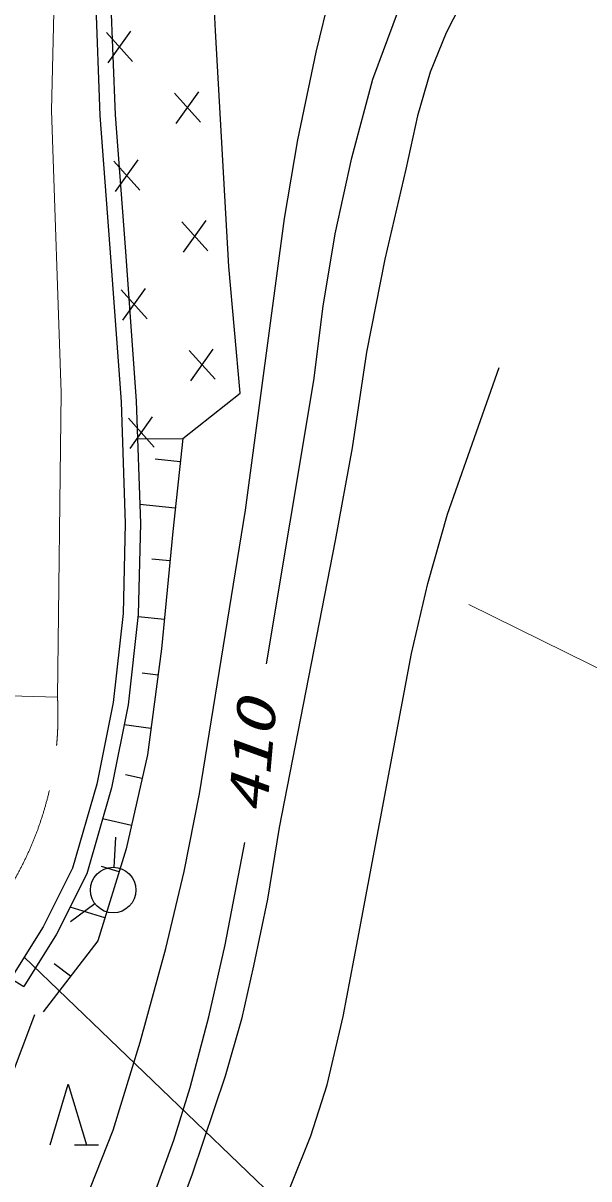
# Model space of a CAD drawing. Units: millimetres, scale not verified. Extents: x 40000 to 680000, y 20000 to 380000.
# Drawn here: x 232254 to 250884, y 241952 to 280034 of the extents above; entities that cross this region are included whole.
import ezdxf
from ezdxf.enums import TextEntityAlignment as Align

# ---------------------------------------------------------------- set-up
doc = ezdxf.new("R2010")
doc.units = ezdxf.units.MM
doc.header["$LTSCALE"] = 1000
doc.linetypes.add('CHAIN', pattern=[18.5, 12, -1.5, 3.5, -1.5])
for name, color, linetype, lineweight in [('M-BGD', 7, 'Continuous', 25), ('M-BGD-EXST', 7, 'Continuous', 25), ('M-BMK', 2, 'CHAIN', 13), ('M-STR-HTXT', 7, 'Continuous', 13)]:
    doc.layers.add(name, color=color, linetype=linetype, lineweight=lineweight)
doc.styles.add('ＭＳ ゴシック', font='')
doc.styles.get('ＭＳ ゴシック').set_extended_font_data('MS Gothic')

msp = doc.modelspace()

# ---------------------------------------------------------------- linework, layer by layer
at = {"layer": 'M-BGD'}
for p, q in [((238586, 279781), (238338, 285636)), ((234615, 281415), (234782, 276985)), ((235115, 281421), (235281, 277013)), ((235115, 281421), (235281, 277013)), ((235001, 279720), (235857, 278767)), ((235058, 278721), (235800, 279765)), ((239025, 272010), (238586, 279781)), ((237239, 277722), (238094, 276768)), ((237295, 276723), (238038, 277767)), ((234782, 276985), (235115, 272621)), ((235281, 277013), (235613, 272657)), ((235281, 277013), (235613, 272657)), ((235241, 275484), (236096, 274531)), ((235297, 274486), (236040, 275529)), ((237479, 273486), (238334, 272533)), ((237535, 272487), (238277, 273531)), ((235115, 272621), (235481, 267558)), ((235613, 272657), (235980, 267585)), ((235613, 272657), (235980, 267585)), ((239404, 267836), (239025, 272010)), ((235480, 271248), (236335, 270295)), ((235537, 270250), (236279, 271293)), ((237718, 269250), (238573, 268297)), ((237774, 268251), (238517, 269295)), ((237513, 266347), (239404, 267836)), ((235481, 267558), (235614, 263548)), ((235980, 267585), (236115, 263551)), ((235980, 267585), (236022, 266340)), ((235720, 267012), (236575, 266059)), ((235776, 266014), (236519, 267057)), ((236022, 266340), (237513, 266347)), ((237513, 266347), (237180, 263282)), ((237430, 265580), (236597, 265671)), ((237263, 264048), (236094, 264175)), ((235614, 263548), (235548, 260584)), ((236115, 263551), (236047, 260550)), ((237180, 263282), (236813, 259418)), ((237088, 262316), (236489, 262373)), ((235548, 260584), (235215, 257653)), ((236047, 260550), (235709, 257576)), ((236905, 260384), (236038, 260466)), ((236813, 259418), (236347, 255920)), ((236697, 258544), (236178, 258613)), ((235215, 257653), (234682, 254954)), ((235709, 257576), (235168, 254836)), ((236464, 256795), (235578, 256913)), ((236347, 255920), (235648, 252823)), ((236172, 255146), (235631, 255268)), ((234682, 254954), (233882, 252190)), ((235168, 254836), (234350, 252007)), ((235823, 253597), (234872, 253812)), ((235255, 252217), (235304, 253216)), ((235648, 252823), (234715, 249791)), ((233882, 252190), (232916, 250258)), ((235414, 252065), (234837, 252243)), ((234350, 252007), (233353, 250013)), ((234618, 251019), (233817, 250420)), ((234948, 250549), (233798, 250903)), ((232916, 250258), (231850, 248559)), ((233353, 250013), (232274, 248293)), ((234715, 249791), (232916, 247460)), ((233816, 248626), (233277, 249041)), ((231850, 248559), (232274, 248293)), ((233141, 243072), (233741, 245072)), ((233741, 245072), (234341, 243072)), ((233941, 243072), (234741, 243072))]:
    msp.add_line(p, q, dxfattribs=at)
for points in [[(234104, 240722), (235216, 243560), (236109, 246456), (236953, 249543), (237559, 252079), (238064, 254634), (239580, 263989), (240856, 273593), (241300, 276190), (241905, 279077), (242373, 281021), (242992, 283129), (243632, 285190), (244332, 287069), (245206, 289031), (246133, 290871), (246799, 291871), (247577, 292856), (250242, 295344)], [(240270, 258921), (241829, 268257), (242133, 270713), (242533, 273089), (243079, 275591), (243769, 278192), (244611, 280463), (245475, 283125), (245917, 284531), (246526, 286096), (247003, 286978), (247526, 287692), (248313, 288512)], [(247947, 282359), (247306, 281591), (246641, 280610), (246180, 279719), (245661, 278418), (245246, 276977), (244860, 275219), (244160, 272254), (243565, 269194), (243090, 266042), (242528, 262984), (240681, 253530), (240301, 251170), (239843, 248971), (239445, 247215), (238906, 245338), (237821, 242110), (236620, 238898), (235624, 236702), (234502, 234492), (233590, 232887), (232506, 231211), (231315, 229669)], [(238017, 232918), (241060, 241701), (241725, 243374), (242267, 245054), (242789, 247299), (243271, 249854), (245048, 259260), (245586, 261568), (246225, 263857), (247927, 268686)], [(227843, 228857), (228969, 229689), (229941, 230529), (230828, 231456), (231707, 232548), (232571, 233832), (233374, 235215), (234971, 238199), (236534, 241349), (237222, 243226), (237754, 244968), (238374, 247286), (238904, 249662), (239557, 253032)], [(222156, 242447), (222676, 241592), (223133, 240626), (223418, 239709), (223598, 238726), (223781, 236775), (224056, 234933), (224138, 234340), (224088, 233736), (223978, 233130), (223996, 232666), (224169, 232673), (224539, 232868), (225864, 234217), (227076, 235619), (228164, 237238), (229097, 238807), (229908, 240392), (230577, 241914), (232642, 247370)]]:
    msp.add_lwpolyline(points, dxfattribs=at)
msp.add_circle((235219, 251468), 750, dxfattribs=at)
at = {"layer": 'M-BGD-EXST'}
msp.add_line((242177, 239750), (232283, 249264), dxfattribs=at)
at = {"layer": 'M-BMK'}
for p, q in [((233194, 277160), (233394, 285694)), ((233508, 267868), (233194, 277160)), ((233387, 257826), (233508, 267868))]:
    msp.add_line(p, q, dxfattribs=at)
msp.add_arc((222402, 257241), 11000, 284.4244, 3.0468, dxfattribs=at)
at = {"layer": 'M-STR-HTXT'}
for p, q in [((246935, 260880), (254681, 257044)), ((215414, 258334), (233387, 257826))]:
    msp.add_line(p, q, dxfattribs=at)

# ---------------------------------------------------------------- texts
at = {"layer": 'M-BGD', "style": 'ＭＳ ゴシック', "oblique": 15, "width": 1.4}
msp.add_text('410', height=1320, rotation=85, dxfattribs=at).set_placement((240671, 253907), align=Align.BOTTOM_LEFT)

doc.saveas('drawing.dxf')
